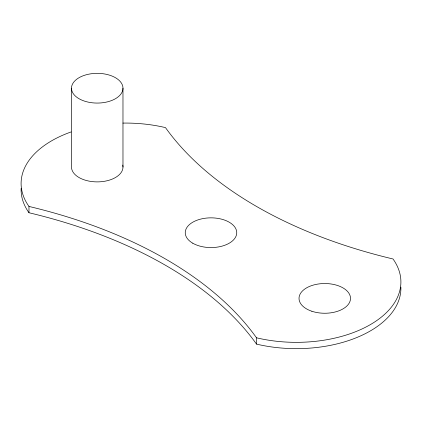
<?xml version="1.0" encoding="UTF-8"?>
<svg xmlns="http://www.w3.org/2000/svg" width="422" height="422" viewBox="0 0 422 422"><rect width="100%" height="100%" fill="white"/><g stroke="black" fill="none" stroke-linecap="round" stroke-linejoin="round"><path stroke-width="0.63" d="M71.107 131.944A104.577 60.378 0 0 0 28.976 206.437A418.307 241.505 0 0 1 256.507 337.8L256.507 344.104A104.577 60.378 0 0 0 400.879 287.118M122.976 88.209A25.742 14.86 0 0 1 84.363 101.08A25.742 14.86 0 0 1 84.363 75.338A25.742 14.86 0 0 1 122.976 88.209L122.976 167.028M71.492 88.209L71.492 167.028A25.742 14.86 0 0 0 98.917 181.856A25.742 14.86 0 0 0 122.76 165.086M28.976 206.437L28.976 212.741A418.307 241.505 0 0 1 256.507 344.104M122.897 123.092A104.577 60.378 0 0 1 165.493 127.618A418.307 241.505 0 0 0 393.024 258.981A104.577 60.378 0 0 1 370.268 324.666A104.577 60.378 0 0 1 256.507 337.8M28.976 212.741A104.577 60.378 0 0 1 21.126 188.428M192.796 243.22A25.742 14.86 0 0 0 235.866 236.557A25.742 14.86 0 0 0 204.338 218.353A25.742 14.86 0 0 0 192.796 243.22M311.895 311.262A25.742 14.86 0 0 0 350.508 298.391A25.742 14.86 0 0 0 311.895 285.52A25.742 14.86 0 0 0 311.895 311.262"/></g></svg>
